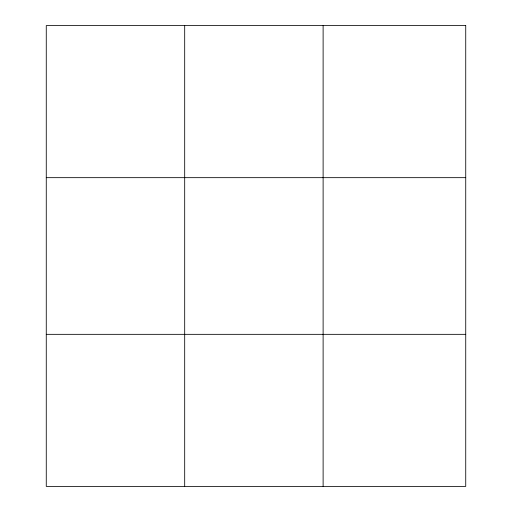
<?xml version="1.0" encoding="UTF-8"?>
<svg xmlns="http://www.w3.org/2000/svg" width="512" height="512" viewBox="0 0 512 512"><rect width="100%" height="100%" fill="white"/><g stroke="black" fill="none" stroke-linecap="round" stroke-linejoin="round"><path stroke-width="0.77" d="M184.691 486.4L184.691 25.6M323.117 486.4L323.117 25.6M46.266 177.664L465.734 177.664M46.266 334.336L465.734 334.336M465.734 25.6L465.734 486.4L46.266 486.4L46.266 25.6L465.734 25.6"/></g></svg>
